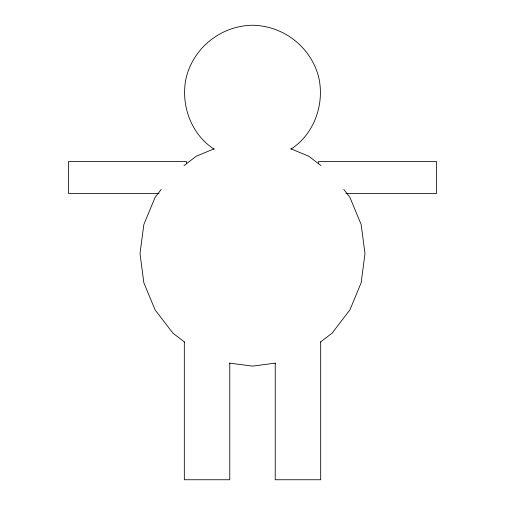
<?xml version="1.0" encoding="UTF-8"?>
<svg xmlns="http://www.w3.org/2000/svg" width="505" height="505" viewBox="0 0 505 505"><rect width="100%" height="100%" fill="white"/><g stroke="black" fill="none" stroke-linecap="round" stroke-linejoin="round"><path stroke-width="0.76" d="M161.196 189.419L155.079 197.392L143.843 224.523L140.011 253.636L143.843 282.75L155.079 309.881L172.956 333.18L184.609 342.119M183.997 165.627L196.256 156.215L214.107 148.823M290.886 149.171C314.691 133.876 325.22 102.856 318.352 75.782C309.988 46.334 283.103 25.711 252.5 25.25C221.897 25.711 195.012 46.334 186.648 75.782C179.78 102.856 190.309 133.876 214.114 149.171M320.391 342.119L332.044 333.18L349.921 309.881L361.157 282.75L364.989 253.636L361.157 224.523L349.921 197.392L343.804 189.419M275.484 363.101L252.5 366.125L229.516 363.101M159.024 193.415L68.427 193.415L68.427 161.6L186.597 161.6L186.597 163.734M345.976 193.415L436.572 193.415L436.572 161.6L318.402 161.6L318.402 163.734M290.893 148.823L308.744 156.215L321.003 165.627M320.675 341.935L320.675 479.75L275.225 479.75L275.225 363.202M229.775 363.202L229.775 479.75L184.325 479.75L184.325 341.935"/></g></svg>
